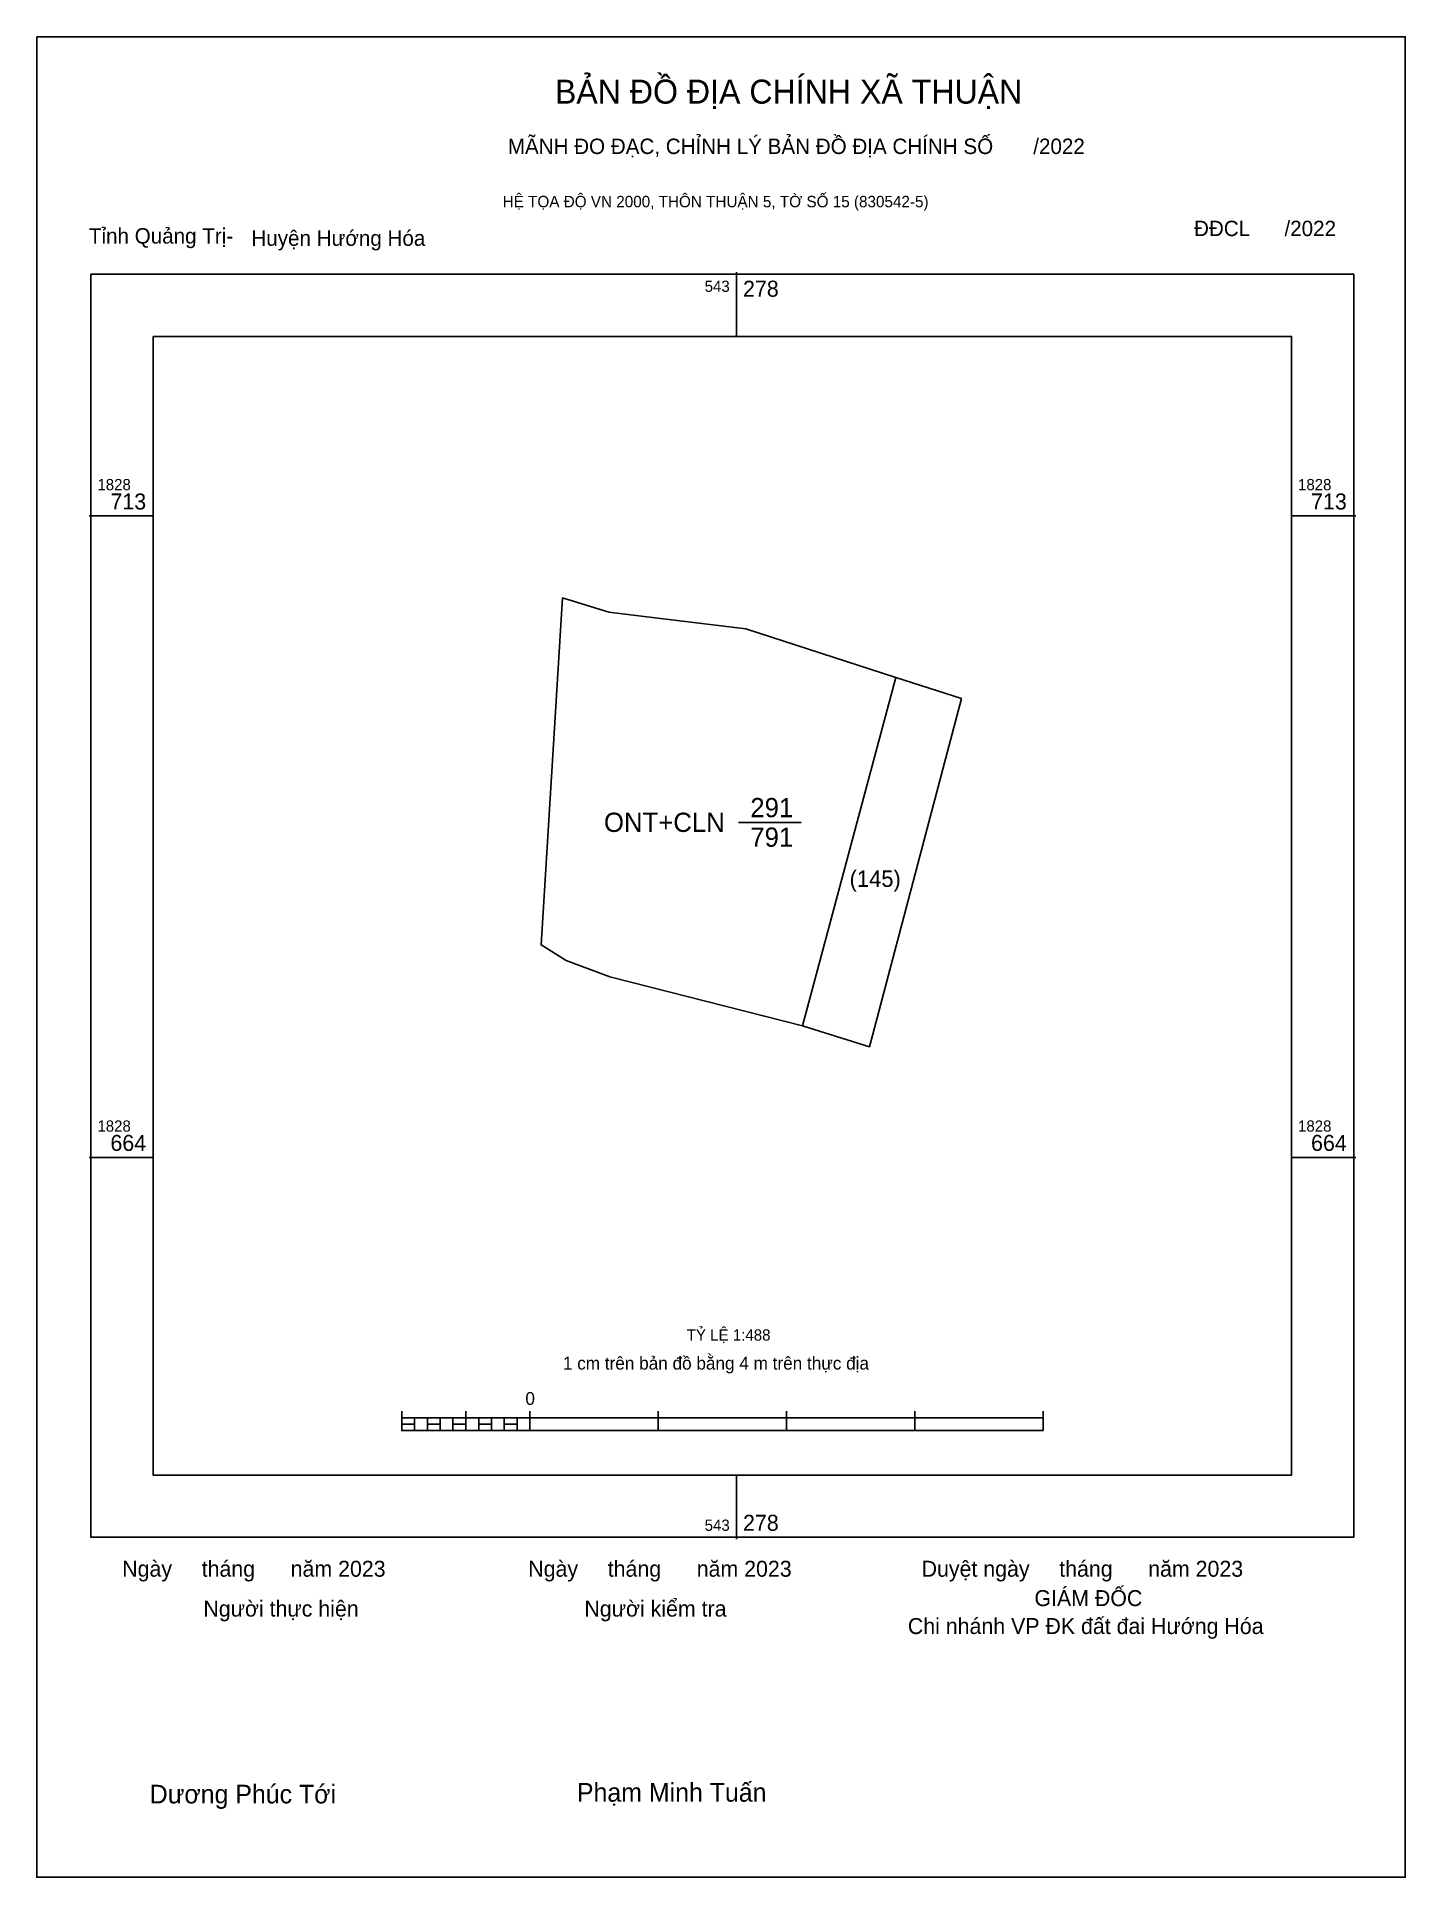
# Model space of a CAD drawing. Extents: x 543226 to 543330, y 1828610 to 1828750.
import ezdxf

# ---------------------------------------------------------------- set-up
doc = ezdxf.new("R2010")
doc.units = 0
for name, color, linetype in [('Level 1', 7, 'Continuous'), ('Level 10', 7, 'Continuous'), ('Level 13', 7, 'Continuous'), ('Level 15', 7, 'Continuous'), ('Level 6', 7, 'Continuous'), ('Level 62', 7, 'Continuous'), ('Level 63', 7, 'Continuous'), ('Level 9', 7, 'Continuous')]:
    doc.layers.add(name, color=color, linetype=linetype)

msp = doc.modelspace()

# ---------------------------------------------------------------- linework, layer by layer
at = {"layer": 'Level 1'}
msp.add_line((543291.15, 1828700.99), (543284.04, 1828674.43), dxfattribs=at)
at = {"layer": 'Level 10'}
msp.add_lwpolyline([(543265.74, 1828707.06), (543269.26, 1828705.97), (543272.79, 1828705.54), (543279.7, 1828704.69), (543291.15, 1828700.99), (543296.14, 1828699.37), (543289.13, 1828672.83), (543284.04, 1828674.43), (543269.34, 1828678.16), (543266.01, 1828679.42), (543264.1, 1828680.6)], close=True, dxfattribs=at)
at = {"layer": 'Level 15'}
msp.add_lwpolyline([(543225.65, 1828749.83), (543329.98, 1828749.83), (543329.98, 1828609.52), (543225.65, 1828609.52)], close=True, dxfattribs=at)
at = {"layer": 'Level 62'}
msp.add_lwpolyline([(543234.52, 1828726.99), (543321.32, 1828726.99), (543321.32, 1828640.18), (543234.52, 1828640.18)], close=True, dxfattribs=at)
at = {"layer": 'Level 63'}
for p, q in [((543279, 1828731.88), (543279, 1828726.99)), ((543229.63, 1828713.3), (543234.52, 1828713.3)), ((543321.32, 1828713.3), (543326.21, 1828713.3)), ((543229.63, 1828664.4), (543234.52, 1828664.4)), ((543321.32, 1828664.4), (543326.21, 1828664.4)), ((543253.47, 1828645.04), (543253.47, 1828643.57)), ((543253.47, 1828644.55), (543302.37, 1828644.55)), ((543254.45, 1828644.55), (543254.45, 1828643.57)), ((543255.43, 1828644.55), (543255.43, 1828643.57)), ((543256.4, 1828644.55), (543256.4, 1828643.57)), ((543257.38, 1828644.55), (543257.38, 1828643.57)), ((543258.36, 1828645.04), (543258.36, 1828643.57)), ((543258.36, 1828644.55), (543258.36, 1828643.57)), ((543259.34, 1828644.55), (543259.34, 1828643.57)), ((543260.32, 1828644.55), (543260.32, 1828643.57)), ((543261.29, 1828644.55), (543261.29, 1828643.57)), ((543262.27, 1828644.55), (543262.27, 1828643.57)), ((543263.25, 1828645.04), (543263.25, 1828643.57)), ((543263.25, 1828644.55), (543263.25, 1828643.57)), ((543273.03, 1828645.04), (543273.03, 1828643.57)), ((543282.81, 1828645.04), (543282.81, 1828643.57)), ((543292.59, 1828645.04), (543292.59, 1828643.57)), ((543302.37, 1828645.04), (543302.37, 1828643.57)), ((543253.47, 1828643.57), (543302.37, 1828643.57)), ((543279, 1828640.18), (543279, 1828635.29))]:
    msp.add_line(p, q, dxfattribs=at)
for points in [[(543229.78, 1828731.72), (543326.06, 1828731.72), (543326.06, 1828635.44), (543229.78, 1828635.44)], [(543253.47, 1828644.06), (543254.45, 1828644.06), (543254.45, 1828643.57), (543253.47, 1828643.57)], [(543253.47, 1828644.06), (543254.45, 1828644.06), (543254.45, 1828643.57), (543253.47, 1828643.57)], [(543255.43, 1828644.06), (543256.4, 1828644.06), (543256.4, 1828643.57), (543255.43, 1828643.57)], [(543257.38, 1828644.06), (543258.36, 1828644.06), (543258.36, 1828643.57), (543257.38, 1828643.57)], [(543259.34, 1828644.06), (543260.32, 1828644.06), (543260.32, 1828643.57), (543259.34, 1828643.57)], [(543261.29, 1828644.06), (543262.27, 1828644.06), (543262.27, 1828643.57), (543261.29, 1828643.57)]]:
    msp.add_lwpolyline(points, close=True, dxfattribs=at)
at = {"layer": 'Level 9'}
msp.add_line((543279.16, 1828689.94), (543283.92, 1828689.94), dxfattribs=at)

# ---------------------------------------------------------------- texts
at = {"layer": 'Level 1'}
msp.add_text('(145)', height=1.25, dxfattribs=at).set_placement((543287.62, 1828685.02))
at = {"layer": 'Level 13'}
for s, p in [('291', (543280.05, 1828690.33)), ('ONT+CLN', (543268.89, 1828689.21)), ('791', (543280.05, 1828688.08))]:
    msp.add_text(s, height=1.467, dxfattribs=at).set_placement(p)
at = {"layer": 'Level 6'}
msp.add_text('TỶ LỆ 1:488', height=0.8596, dxfattribs=at).set_placement((543275.2, 1828650.43))
at = {"layer": 'Level 63'}
for s, height, p in [('BẢN ĐỒ ĐỊA CHÍNH XÃ THUẬN', 1.8307, (543265.15, 1828744.73)), ('MÃNH ĐO ĐẠC, CHỈNH LÝ BẢN ĐỒ ĐỊA CHÍNH SỐ       /2022', 1.1747, (543261.56, 1828740.89)), ('HỆ TỌA ĐỘ VN 2000, THÔN THUẬN 5, TỜ SỐ 15 (830542-5)', 0.8696, (543261.17, 1828736.83)), ('543', 0.856, (543276.57, 1828730.38)), ('278', 1.222, (543279.49, 1828730.01)), ('1828', 0.856, (543230.27, 1828715.26)), ('1828', 0.856, (543321.81, 1828715.26)), ('713', 1.222, (543231.26, 1828713.79)), ('713', 1.222, (543322.8, 1828713.79)), ('1828', 0.856, (543230.27, 1828666.36)), ('1828', 0.856, (543321.81, 1828666.36)), ('664', 1.222, (543231.26, 1828664.89)), ('664', 1.222, (543322.8, 1828664.89)), ('1 cm trên bản đồ bằng 4 m trên thực địa', 0.978, (543265.76, 1828648.22)), ('0', 0.978, (543262.9, 1828645.53)), ('543', 0.856, (543276.57, 1828635.93)), ('278', 1.222, (543279.49, 1828635.93)), ('Ngày     tháng      năm 2023', 1.2168, (543232.16, 1828632.43)), ('Ngày     tháng      năm 2023', 1.2168, (543263.12, 1828632.43)), ('Duyệt ngày     tháng      năm 2023', 1.2168, (543293.11, 1828632.43)), ('GIÁM ĐỐC', 1.217, (543301.71, 1828630.19)), ('Người thực hiện', 1.2168, (543238.35, 1828629.39)), ('Người kiểm tra', 1.2168, (543267.4, 1828629.39)), ('Chi nhánh VP ĐK đất đai Hướng Hóa', 1.2168, (543292.06, 1828628.06)), ('Dương Phúc Tới', 1.4193, (543234.26, 1828615.15)), ('Phạm Minh Tuấn', 1.4193, (543266.83, 1828615.28))]:
    msp.add_text(s, height=height, dxfattribs=at).set_placement(p)
at = {"layer": 'Level 9'}
for s, p in [('Tỉnh Quảng Trị-', (543229.62, 1828734.06)), ('Huyện Hướng Hóa', (543242.01, 1828733.89)), ('ĐĐCL      /2022', (543313.88, 1828734.63))]:
    msp.add_text(s, height=1.1747, dxfattribs=at).set_placement(p)

doc.saveas('drawing.dxf')
